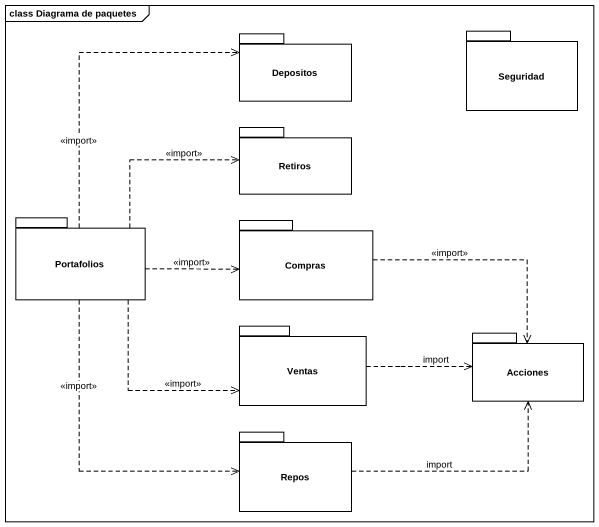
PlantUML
@startuml
mainframe class Diagrama de paquetes
package Depositos {
}
package Seguridad {
}
package Retiros {
}
package Portafolios {
}
package Compras {
}
package Ventas {
}
package Acciones {
}
package Repos {
}
Portafolios .up.> Depositos : <<import>>
Portafolios .right.> Retiros : <<import>>
Portafolios .right.> Compras : <<import>>
Portafolios .right.> Ventas : <<import>>
Portafolios ..> Repos : <<import>>
Compras .right.> Acciones : <<import>>
Ventas .right.> Acciones : import
Repos .right.> Acciones : import
@enduml
